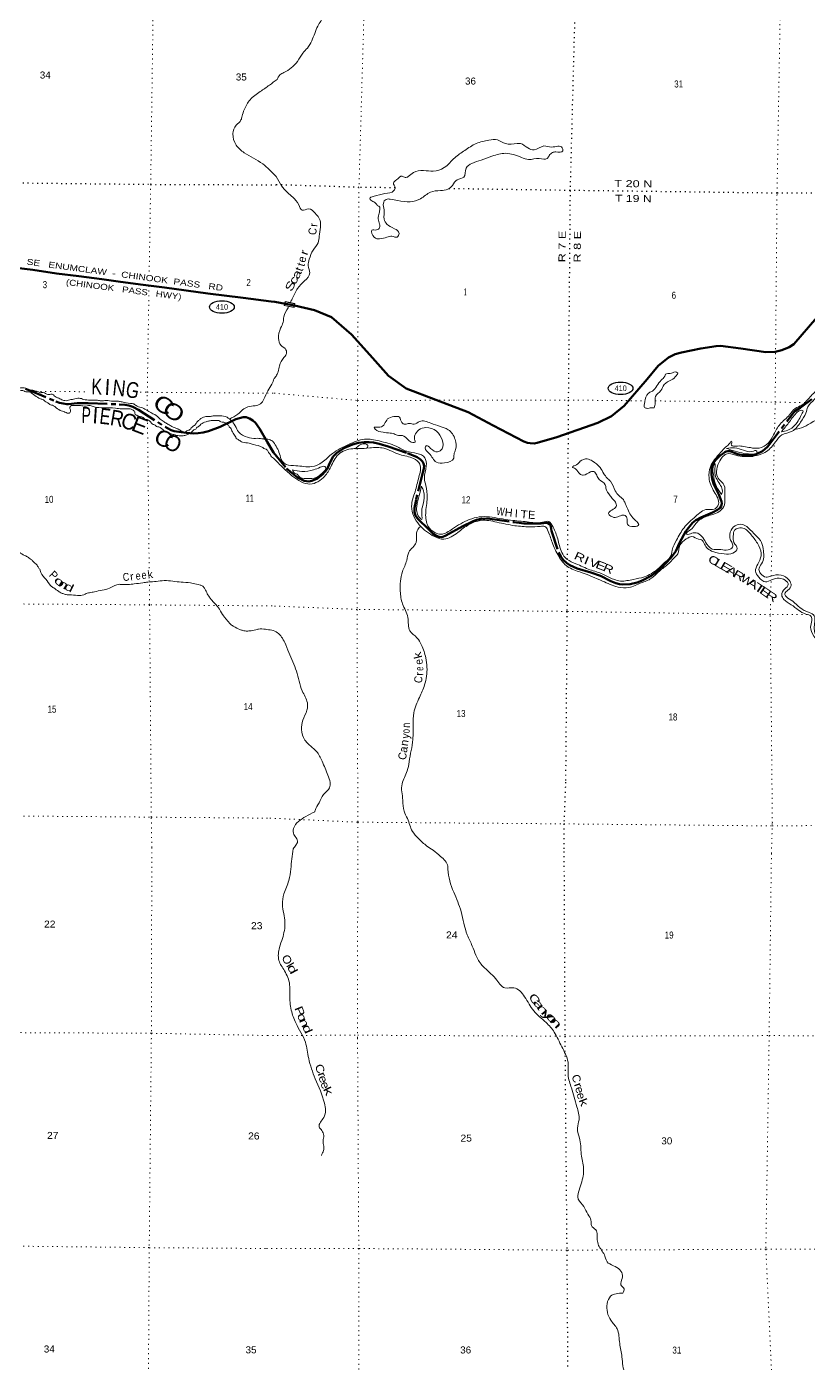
# Model space of a CAD drawing. Header units: feet. Extents: x -252966 to 4, y -183309 to 1368.
# Drawn here: x -224932 to -205423, y -149307 to -115917 of the extents above; entities that cross this region are included whole.
import ezdxf
from ezdxf.enums import TextEntityAlignment as Align

# ---------------------------------------------------------------- set-up
doc = ezdxf.new("R2010")
doc.units = ezdxf.units.FT
doc.header["$LTSCALE"] = 80
doc.linetypes.add('DOTTED', pattern=[1.5, 0.3, -1.2])
doc.linetypes.add('LONG_DASH_SHORT_DASH', pattern=[9.9, 6, -1.2, 1.5, -1.2])
for name, color, linetype, lineweight in [('11', 7, 'LONG_DASH_SHORT_DASH', 60), ('17', 7, 'Continuous', 25), ('23', 7, 'Continuous', 70), ('39', 7, 'Continuous', 13), ('41', 7, 'Continuous', 13), ('59', 7, 'Continuous', 13), ('6', 7, 'DOTTED', 25), ('7', 7, 'DOTTED', 13)]:
    doc.layers.add(name, color=color, linetype=linetype, lineweight=lineweight)
doc.layers.add('12', color=7, linetype='Continuous')

msp = doc.modelspace()

# ---------------------------------------------------------------- linework, layer by layer
at = {"layer": '11'}
for points in [[(-224965.4, -124967.04), (-224896.57, -124989.71), (-224207.93, -125277.16), (-224112.49, -125311.63), (-224023.5, -125333.33), (-223935.13, -125343.52), (-223887.93, -125343.75), (-223674.56, -125323.28), (-223402.99, -125318.44), (-222623.7, -125351.56), (-222471.64, -125362.86), (-222384.18, -125379.22), (-222283, -125415.54), (-222146.27, -125488.7), (-221416.51, -125947.34), (-221325.64, -125992.3), (-221250.99, -126017.7), (-221134.52, -126041), (-220952.17, -126060.16), (-220769.13, -126075.77), (-220651.5, -126074.78), (-220532.1, -126056.85), (-220391.83, -126017.28), (-220101.01, -125910.66), (-219709.9, -125721.86), (-219532.71, -125671.62), (-219453.5, -125673.06), (-219371.48, -125703.77), (-219288.51, -125754.19), (-219223.93, -125810.99), (-219124.86, -125954.52), (-218929.12, -126290.2), (-218772.06, -126550.99)], [(-207509.19, -126549.04), (-207469.49, -126531.49), (-207433.85, -126523.64), (-207392.05, -126523.89), (-207354.08, -126531.05), (-207185.07, -126592.63), (-207146.63, -126602.56), (-207090.19, -126609.13), (-206949.59, -126620.82), (-206875.9, -126621.26), (-206796.8, -126612.83), (-206721.51, -126592.43), (-206568.11, -126516.28), (-206440.17, -126409.48), (-205794.81, -125560.85), (-205755.07, -125521.67), (-205625, -125439.29), (-205330.81, -125219.14)], [(-218772.08, -126550.96), (-218445.52, -126952.84), (-218172.25, -127180.07), (-218005.05, -127258.94), (-217893.58, -127275.84), (-217811.89, -127264.1), (-217672.96, -127205.81), (-217547.04, -127107.41), (-217436.2, -126967.56), (-217373.22, -126831.15), (-217280.12, -126656.53), (-217198.72, -126571.31), (-217017.75, -126446.04), (-216803.69, -126356.09), (-216803.69, -126356.09), (-216646.93, -126312.95), (-216513.13, -126295.19), (-216384.38, -126296.71), (-216273.77, -126307.82), (-216136.93, -126334.83), (-215907.12, -126404.93), (-215430.77, -126574.15), (-215182.95, -126673.49), (-215098.83, -126725.15), (-215052.63, -126775.1), (-215025.21, -126829.08), (-215014.98, -126883.65), (-215018.17, -126950.94), (-215040.41, -127050.43), (-215214.96, -127736.74), (-215253.76, -127933.26), (-215256.2, -128040.66), (-215231.43, -128131.44), (-215181.74, -128206.03), (-214890.56, -128484.63), (-214784.74, -128586.32), (-214721.04, -128628.4), (-214635.59, -128661.28), (-214584, -128667.31), (-214543.93, -128662.55), (-214469.06, -128629.04), (-214043.82, -128392.52), (-213808.68, -128275.74), (-213702.02, -128236.65), (-213584.63, -128210.74), (-213467.24, -128202.93), (-213368.52, -128210.39), (-212766.92, -128295.13), (-212527.29, -128323.49), (-212360.27, -128330.04), (-212090.08, -128326.08), (-211960.6, -128312.09), (-211926.36, -128317.01), (-211884, -128340.44), (-211855.1, -128378.52), (-211846.52, -128407.89), (-211833.67, -128510.18), (-211656.23, -129051.03), (-211601.76, -129153.93), (-211538.8, -129236.82), (-211461.09, -129309.99), (-211372.23, -129369.55), (-211285.76, -129412.65), (-211191.38, -129450.41), (-210850.81, -129553.49), (-210610.69, -129636.92), (-210353.68, -129768.07), (-210228.17, -129819.97), (-210135.94, -129842.88), (-210051.55, -129852.53), (-209870.27, -129840.56), (-209694.77, -129800.97), (-209582.05, -129761.53), (-209343.8, -129638.94), (-209193.48, -129525.39), (-208991.65, -129336.13), (-208845.25, -129175.7), (-208730.69, -129015.82), (-208641.16, -128813.59), (-208482.83, -128517.25), (-208311.45, -128306.82), (-208230.5, -128241.71), (-208107.6, -128176.48), (-207812.29, -128053.07), (-207690.02, -127989.78), (-207623.15, -127936.48), (-207593.36, -127896.7), (-207581.08, -127828.64), (-207588.95, -127777.32), (-207657.33, -127603.06), (-207756.9, -127407.19), (-207787.05, -127330.4), (-207821, -127209.35), (-207838.67, -127101.17), (-207839.13, -126977.48), (-207823.14, -126894.45), (-207797.33, -126828.63), (-207742.3, -126747.43), (-207617.99, -126631.36), (-207549, -126574.9), (-207509.19, -126549.04)]]:
    msp.add_lwpolyline(points, dxfattribs=at)
at = {"layer": '17'}
for centre, major_axis in [((-220061.3, -122918.68), (-309.24, 1)), ((-210108.3, -124951.11), (309.24, -1))]:
    msp.add_ellipse(centre, major_axis=major_axis, ratio=0.500121, dxfattribs=at)
at = {"layer": '23'}
for points in [[(-218735.84, -122789.72), (-218829.34, -122784.72), (-219527.83, -122693.66), (-220414.48, -122578.38), (-220948.77, -122506.72), (-221493.12, -122434.76), (-222027.49, -122365.11), (-222587.91, -122292.6), (-223061.9, -122220.91), (-223628.4, -122150.24), (-224188.83, -122077.73), (-224778.93, -121992.24), (-225407.56, -121915.54)], [(-218735.84, -122789.72), (-218246.26, -122881.53), (-217752.51, -122997.11), (-217327.44, -123175.07), (-216823.62, -123609.29), (-216368.5, -124111.67), (-215899.49, -124642.32), (-215459.19, -124951.28), (-214719.14, -125233.98), (-213912.95, -125547.32), (-213289.83, -125877.6), (-212524.42, -126279.29), (-212429.98, -126311.64), (-212362.31, -126324.34), (-212265.02, -126328.57), (-212190.91, -126315.68), (-211697.35, -126167.85), (-210679.68, -125811.98), (-210336.79, -125645.04), (-210017.44, -125387.34), (-209446.08, -124718.44), (-209170.5, -124391.98), (-208911.79, -124184.23), (-208745.8, -124094.07), (-208589.23, -124051.4), (-208104.03, -123951.85), (-207724.29, -123895.16), (-207611.04, -123890.6), (-207108.8, -123952.26), (-206478.08, -124042.95), (-206248.08, -124039.05), (-206085.74, -124001.19), (-205897.01, -123924.79), (-205783.13, -123844.07), (-205205.78, -123181.25)]]:
    msp.add_lwpolyline(points, dxfattribs=at)
at = {"layer": '39'}
for points in [[(-211391.03, -110403.9), (-211646.26, -110694.25), (-211782.64, -110949.11), (-211980.66, -111098.86), (-212114.44, -111265.14), (-212302.42, -111416.96), (-212317.06, -111503.46), (-212520.94, -111626.99), (-212745.4, -111516.79), (-212952.57, -111529.54), (-213250.95, -111654.48), (-213583.9, -111837.58), (-213798.25, -112025.49), (-213917.88, -112179.77), (-214111.48, -112269.14), (-214293.39, -112414.96), (-214502.71, -112755.95), (-214584.18, -112916.52), (-214761.66, -112999.95), (-215082.5, -113177.09), (-215279.04, -113409.42), (-215487.81, -113665.83), (-215700.31, -113877.91), (-216048.45, -113925.99), (-216199.66, -113989.45), (-216405.94, -114173.38), (-216696.68, -114358.78), (-216884.99, -114560.95), (-217149.37, -114714.29), (-217315.83, -114956.88), (-217389.95, -115222.22), (-217515.38, -115648.33), (-217665.81, -115899.08), (-217817.01, -116268.63), (-217926.76, -116449.16), (-218040.19, -116577.31), (-218172.22, -116781.86), (-218330.12, -116945.96), (-218511.81, -117059.57), (-218612.75, -117121.34), (-218682.29, -117234.81)], [(-218705.68, -119656.2), (-219042.7, -119343.72), (-219502.93, -119064.66), (-219705.99, -118872.47), (-219787.04, -118590.19), (-219787, -118588.19), (-219706.91, -118379.01), (-219584.11, -118246.83), (-219556.2, -118147.04), (-219501.17, -117991.57), (-219358.14, -117741.4), (-219101.63, -117537.4), (-218873.96, -117375), (-218682.29, -117234.81)], [(-216182.62, -120383.55), (-216243.05, -120306.42), (-216339.21, -120253.44), (-216369.07, -120208.94), (-216282.29, -120159.16), (-215990.29, -120086.55), (-215764.61, -120011.49), (-215733.97, -119937.18), (-215779.44, -119820.08), (-215698.5, -119740.06), (-215561.18, -119648.31), (-215485, -119683.04), (-215410.47, -119661.37), (-215279.13, -119561.54), (-215025.46, -119510.82), (-214788.29, -119522.43), (-214510.28, -119437.64), (-214247.28, -119189.64), (-213996.78, -119008.01), (-213712.16, -118834.66), (-213393.95, -118752.15), (-213180.78, -118745.48), (-212982.33, -118835.37), (-212686.79, -118837.29), (-212604.36, -118837.82), (-212420.09, -118945.75), (-212267.6, -118993.06), (-212023.68, -118895.96), (-211824.82, -118923.43), (-211563.55, -118939.23), (-211551.99, -119015.83), (-211723.08, -119044.92), (-211807.62, -119060.48), (-211890.55, -119136.47), (-211939.27, -119206.64), (-212136.32, -119209.38), (-212403.87, -119231.81), (-212582.47, -119180.31), (-212975.88, -119079.08), (-213318.15, -119151.37), (-213590.21, -119248.28), (-213817.95, -119331.38), (-213959.48, -119451.29), (-214021.25, -119674.42), (-214186.55, -119739.8), (-214306.09, -119879.99), (-214417.27, -119971.9), (-214606.51, -120008.94), (-214854.09, -120051.63), (-215102.45, -120213.14), (-215358.28, -120288), (-215667.73, -120261.83), (-215862.51, -120224.31), (-215961.07, -120229.71), (-216030.05, -120325.93), (-216009.01, -120489.18), (-216008.54, -120724.8), (-215941, -120850.09), (-215754.75, -120962.06), (-215638.92, -121081.62), (-215683.75, -121171.95), (-215814.3, -121150.97), (-215939.09, -121172.31), (-216122.35, -121217.44), (-216260.81, -121176.26), (-216315.95, -121000.71), (-216199.29, -120993.41), (-216126.52, -120933.47), (-216125.95, -120846.88), (-216157.25, -120713.76), (-216134.22, -120574.96), (-216117.36, -120456.26), (-216131.12, -120407.84), (-216153.18, -120399.64), (-216182.62, -120383.55)], [(-206806.8, -126650.68), (-206466.21, -126528.04), (-206237.41, -126283.84), (-206081.5, -126115.7), (-205825.53, -126020.7), (-205612.93, -125792.51), (-205482.78, -125567.81), (-205431.52, -125415.09), (-205265.41, -125224.86), (-205026.31, -124942.47), (-204847.49, -124653.64), (-204704.67, -124336.39), (-204548.91, -124192.41), (-204228.61, -124097.83), (-203917.21, -124134.08), (-203579.98, -124216.82), (-203286.06, -124158.32), (-203096.29, -124040.74), (-202985.08, -123944.8), (-202819.58, -123847.19), (-202752.18, -123686.53), (-202645.88, -123419.38), (-202547.69, -123162.26), (-202445.47, -122905.16), (-202422.05, -122705.94), (-202328.24, -122503.16), (-202068.59, -122152.43), (-201791.7, -121932.71), (-201481.63, -121864.24), (-201179.62, -121799.75), (-200935.45, -121664.4), (-200799.72, -121508.2), (-200869.23, -121376.85), (-200893.97, -121163.23), (-200769.35, -120861.97), (-200629.33, -120663.52), (-200451.24, -120487.46), (-200001.98, -120349.41), (-199719.83, -120246.52), (-199374.8, -120059.47), (-199028.93, -119745.55), (-198906.85, -119524.82), (-198889.19, -119283.28), (-198807.17, -119040.15), (-198615.54, -118944.73), (-198412.71, -118980.28), (-198194.46, -119118.64), (-197786.76, -119185.72), (-197388.46, -119154.07), (-196985.93, -119090.23), (-196829.19, -119103.33), (-196735.17, -119176.44), (-196786.27, -119302.97), (-196825.28, -119427.58), (-196751.63, -119540.83), (-196494.87, -119631.1), (-196006.29, -119628.23), (-195661.97, -119549.91), (-195226.38, -119351.36), (-194911.59, -119176.19), (-194539.06, -119087.99), (-194206.46, -118957.24), (-193983.08, -118926.47), (-193876.8, -118969.45), (-193962.39, -119144.09), (-194166.66, -119328.03), (-194286.9, -119574.95), (-194256.7, -119875.2), (-194060.16, -120257.08), (-193731.73, -120762.66), (-193462.86, -121153.06), (-193074.55, -121419.39), (-192587.72, -121684.34), (-192070.25, -121877), (-191872.79, -121811.82), (-191597.38, -121509.53), (-191455.8, -121381.57), (-191125.37, -121274.97), (-190853.29, -121176.04), (-190587.42, -121103.26), (-190149.7, -121192.69), (-189773.09, -121402.56), (-189457.48, -121716.74), (-189185.37, -121919.89), (-188676.62, -122215.19), (-188235.88, -122455.68), (-187785.05, -122692.2), (-187491.43, -122811.68)], [(-218705.81, -119656.08), (-218572.58, -119890.56), (-218426.91, -120058.65), (-218292.97, -120176.32), (-218143.44, -120368.6), (-218057.84, -120500.05), (-217894.77, -120466.87), (-217736.59, -120566.58), (-217609.17, -120758.71), (-217598.22, -120927.94), (-217629.85, -121153.28), (-217659.04, -121312.18), (-217784.9, -121496.63), (-217878.88, -121723.58), (-217906.07, -121884.51), (-217867.06, -122068.01), (-217997.03, -122266.54), (-218169.17, -122454.71), (-218307.58, -122713.59), (-218349.53, -122805.87)], [(-218769.57, -126292.62), (-218622.45, -126584.06), (-218555.31, -126769.77), (-218453.33, -126855.01), (-218214.25, -126882.74), (-217814.31, -126907.49), (-217560.27, -126798.38), (-217299.46, -126578.55), (-216897.9, -126355.62), (-216496.91, -126219.27), (-216137.32, -126265.9), (-215709.93, -126397.56), (-215447.36, -126522.11), (-214996.06, -126686.14), (-214957.17, -126887.77), (-215005.43, -127195.57), (-214966.42, -127379.07), (-214936.24, -127683.35), (-214972.99, -128075.8), (-214910.78, -128400.42), (-214748.91, -128550.49), (-214588.35, -128593.83), (-214306.01, -128462.75), (-213886.12, -128230.95), (-213634.53, -128163.03), (-213124.1, -128202.59), (-212852.94, -128242.61), (-212437.05, -128287.6), (-212061.11, -128294.07), (-211902.18, -128278.99), (-211794.51, -128416.62), (-211677.79, -128707.37), (-211577.49, -129048.35), (-211445.92, -129220.37), (-211221.48, -129334.6), (-210872.61, -129481.86), (-210549.63, -129592.7), (-210281.06, -129721.31), (-210106.42, -129764.73), (-209790.49, -129722.48), (-209514.64, -129661.84), (-209185.66, -129468.64), (-208948.98, -129248.66), (-208876.14, -129178.65), (-208820.63, -128991.73), (-208710.42, -128740.72), (-208523.42, -128431.81), (-208236.09, -128151.75), (-207939.37, -127974.45), (-207772.46, -127969.49), (-207665.1, -127847.34), (-207769.63, -127536.54), (-207900.02, -127185.3), (-207864.05, -126911.66), (-207760.32, -126729.07), (-207604.32, -126548.85), (-207484.86, -126420.74), (-207373.57, -126312.72), (-207335.11, -126272.69), (-207331.33, -126308.96), (-207347.73, -126357.19), (-207319.75, -126383.55), (-207191.13, -126392.44), (-206865.69, -126432.81), (-206650.62, -126442.26), (-206422.63, -126320.9), (-206286.53, -126108.33), (-206123.96, -125845.57), (-205891.23, -125613.49), (-205749.46, -125457.33), (-205579.99, -125367.81), (-205375.6, -125165.74), (-205156.99, -124941.62), (-205002.76, -124723.12), (-204955.28, -124534.13), (-204776.48, -124249.33), (-204553.77, -124013.15), (-204329.26, -123809.2), (-204097.04, -123655.65), (-203911.6, -123584.35), (-203689.51, -123442.82), (-203454.06, -123410.11), (-203251.03, -123415.46), (-202992.95, -123304.36), (-202876.85, -123075.54), (-202891.46, -122849.9), (-202822.59, -122771.81), (-202800.42, -122763.9), (-202805.22, -122882.68), (-202816.33, -123043.71), (-202851.73, -123230.77)], [(-218395.77, -122908.19), (-218409.58, -122938.48), (-218515.59, -123161.32), (-218532.58, -123300.16), (-218593.85, -123444.75), (-218645.8, -123702.18), (-218584.62, -123877.78), (-218460.7, -123989.34), (-218457.41, -124102.13), (-218514.23, -124182.32), (-218626.14, -124384.98), (-218657.3, -124537.83), (-218694.03, -124620.16), (-218754.38, -124707.17)], [(-209267.82, -125436.51), (-209244.92, -125317.84), (-209233.79, -125152.78), (-209104.16, -125006.62), (-209020.75, -124858.14), (-208839.02, -124738.49), (-208713.65, -124630.56), (-208685.05, -124560.27), (-208745.24, -124541.75), (-208870.15, -124581.22), (-208982.87, -124600.62), (-209007.32, -124648.79), (-209092.39, -124744.9), (-209205.94, -124891.17), (-209313.33, -125017.34), (-209396.05, -125061.11), (-209450.74, -125123.18), (-209514.49, -125340.26), (-209516.97, -125412.74), (-209456.89, -125449.38), (-209338.18, -125436.05), (-209267.82, -125436.51)], [(-203553.33, -124217.89), (-203824.42, -124394.46), (-203972.45, -124586.83), (-204150.88, -124815.24), (-204196.28, -124994.17), (-204277.96, -125184.95), (-204497.89, -125304.35), (-204648.89, -125335.59), (-204797.68, -125336.64), (-204808.38, -125435.25), (-204835.8, -125632.42), (-204983.12, -125716.04), (-205180.26, -125730.87), (-205422.36, -125858.18), (-205650.19, -125955.38), (-205793.17, -125990.7)], [(-218754.38, -124707.17), (-218817.29, -124845.78), (-218914.72, -125016.53), (-219010.74, -125219.4), (-219099.18, -125338.16), (-219228.45, -125385.99), (-219415.5, -125412.72), (-219661.54, -125592.84), (-219873.64, -125718.15)], [(-226598.29, -126463.93), (-226562.43, -126339.78), (-226516.72, -126229.83), (-226490.24, -126204.04), (-226459.9, -126190.34), (-226396.68, -126122.82), (-226325.52, -126063.43), (-226258.76, -126032.1), (-226226.06, -125992.32), (-226183.59, -125972.76), (-226175.3, -125954.75), (-226148.87, -125930.99), (-226146.74, -125922.95), (-225968.26, -125804.63), (-225947.8, -125778.76), (-225872.9, -125739.49), (-225856.53, -125719.61), (-225789.61, -125674.24), (-225769.13, -125646.36), (-225719.79, -125566.59), (-225676.96, -125520.89), (-225635.76, -125447.06), (-225602.06, -125332.94), (-225583.52, -125301), (-225546.89, -125267.31), (-225501.59, -125187.49), (-225491.28, -125167.52), (-225384.86, -125028.2), (-225334.16, -124994.65), (-225283.45, -124961.12), (-225166.68, -124948.52), (-225092.23, -124941.4), (-224963.67, -124947.03), (-224853.67, -124988.6), (-224755.43, -125005.91), (-224699.45, -125028.69), (-224641.27, -125037.48), (-224575.25, -125060.41), (-224565.13, -125054.51), (-224551, -125050.66), (-224431.03, -125096.37), (-224328.56, -125099.67), (-224266.4, -125110.48), (-224246.67, -125136.85), (-224198.9, -125173.63), (-224128.9, -125198.63), (-224035.09, -125246), (-223980.95, -125256.75), (-223918.65, -125257.51), (-223858.08, -125238.19), (-223765.42, -125223.25), (-223626.37, -125196.87), (-223512.21, -125226.44), (-223188.85, -125244.54), (-223164.75, -125246.84), (-223074.53, -125264.06), (-222949.8, -125255.57), (-222777.18, -125271.8), (-222640.5, -125273.51), (-222554.31, -125290.67), (-222345.79, -125329.45), (-222259.49, -125340.58), (-222177.88, -125397.86), (-222039.78, -125439.77), (-221981.87, -125468.66), (-221788.46, -125583.6), (-221736.51, -125606.36), (-221599.36, -125718.6), (-221505.82, -125788.09), (-221418.08, -125839.45), (-221400.13, -125851.73), (-221310.39, -125903.1), (-221180.5, -125958.98), (-221142.52, -125973.5), (-221064.83, -126024.72), (-221014.83, -126043.42), (-220996.75, -126045.67), (-220913.81, -126004.5), (-220877.49, -125994.91), (-220806.1, -125919.46), (-220728.95, -125862.13), (-220683.78, -125792.37), (-220643.1, -125756.71), (-220588.15, -125707.15), (-220517.3, -125669.86), (-220396.47, -125653.28), (-220368.34, -125653.64), (-220279.69, -125638.67), (-220143, -125638.38), (-219980.37, -125650.48), (-219930.42, -125673.19), (-219825.08, -125760.93), (-219779.55, -125811.74), (-219685.22, -125969.68), (-219598.43, -126091.33), (-219544.58, -126122.13), (-219476.72, -126157.16)], [(-226332.26, -126264.3), (-226283.27, -126208.62), (-226278.98, -126188.6), (-226142.58, -126061.68), (-226020.7, -125966.75), (-225872.71, -125874.15), (-225820.16, -125852.7), (-225803.75, -125828.79), (-225773.34, -125809.07), (-225754.85, -125779.17), (-225730.51, -125763.4), (-225730.38, -125753.35), (-225665.45, -125709.95), (-225647.17, -125694.1), (-225604.58, -125666.5), (-225573.68, -125612.62), (-225524.88, -125571.03), (-225485.46, -125479.07), (-225386.76, -125317.53), (-225357.52, -125235.5), (-225299.68, -125119.67), (-225260.94, -125079.99), (-225202.24, -125050.56), (-225075.02, -125005.93), (-225032.78, -125004.44), (-224990.82, -125023.06), (-224976.84, -125029.28), (-224892.56, -125040.35), (-224760.82, -125106.32), (-224633.33, -125192.33), (-224573.36, -125217.17), (-224501.47, -125252.25), (-224459.76, -125288.94), (-224425.8, -125303.42), (-224358.12, -125352.51), (-224268.09, -125383.79), (-224230.24, -125408.36), (-224094.83, -125502.5), (-223988.82, -125540.02), (-223972.82, -125546.21), (-223868.63, -125569.63), (-223854.44, -125561.77), (-223843.45, -125491.59), (-223854.59, -125425.12), (-223840.13, -125395.15), (-223733.43, -125382.41), (-223614.78, -125379.89), (-223500.45, -125395.39)], [(-223501.32, -125394.42), (-223450.26, -125400.02), (-223391.7, -125380.66), (-223345.46, -125381.24), (-223299.45, -125395.89), (-223076.89, -125436.86), (-223008.53, -125435.69), (-222717.26, -125447.37), (-222558.64, -125463.42), (-222448.03, -125458.8), (-222323.65, -125474.4), (-222255.81, -125511.44), (-222234.06, -125537.83), (-222224.85, -125600.23), (-222214.96, -125612.42), (-222180.97, -125624.91), (-222167, -125633.12), (-222028.92, -125677.04), (-221969.29, -125726.03), (-221925.16, -125732.61), (-221893.21, -125749.09), (-221849.37, -125775.76), (-221827.71, -125810.2), (-221776.01, -125851.03), (-221710.13, -125884.02), (-221694.31, -125902.29), (-221638.2, -125915.06), (-221508.75, -126005.11), (-221361.04, -126079.29), (-221284.95, -126100.34), (-221262.93, -126106.65), (-221192.82, -126125.61), (-221066.4, -126141.26), (-220983.8, -126126.2), (-220898.92, -126093.11), (-220870.52, -126073.37), (-220828.07, -126055.82), (-220758.84, -125990.37), (-220714.33, -125968.84), (-220691.78, -125936.96), (-220618.75, -125887.63), (-220584.06, -125849.89), (-220456.55, -125785.17), (-220371.85, -125764.13), (-220287.31, -125755.15), (-220166.72, -125756.65), (-220118.6, -125765.28), (-220110.68, -125773.42), (-220088.7, -125783.76), (-219946.68, -125833.75), (-219920.87, -125858.2), (-219908.87, -125862.37), (-219885.11, -125888.8), (-219875.39, -125913.03), (-219847.62, -125939.5), (-219798.7, -126038.58), (-219729.82, -126145.94), (-219705.2, -126199.33)], [(-206093.05, -126037.08), (-205914.66, -125814.71), (-205728.11, -125574.27), (-205611.02, -125500.52), (-205558.76, -125502.87), (-205589.59, -125605.37), (-205675.07, -125763.91), (-205804.76, -125918.13), (-205935.97, -125997.83), (-206093.05, -126037.08)], [(-215858.35, -126070.61), (-216037.37, -126047.05), (-216235.89, -125967.22), (-216261.79, -125930.81), (-216121, -125923.67), (-215922.61, -125715.52), (-215769.43, -125658.11), (-215628.77, -125671.11), (-215569.33, -125804.41), (-215485.15, -125845.23), (-215384.51, -125827.76), (-215262, -125848.69), (-215130.86, -125779.06), (-214847.64, -125821.17), (-214612.93, -125901.23), (-214412.43, -125985.1), (-214237.1, -126229.91), (-214228.7, -126481.68), (-214265.66, -126600.26), (-214274.31, -126692.84), (-214504.31, -126814.18), (-214707.25, -126794.74), (-214884.77, -126578.12), (-214984.39, -126438.52), (-214963.94, -126386.29), (-214849.76, -126451.47), (-214679.44, -126539.17), (-214564.34, -126463.4), (-214564.87, -126237.85), (-214700.19, -126023.51), (-214966.98, -125929.14), (-215144.31, -125990.42), (-215243.69, -126122.68), (-215248.41, -126229.38), (-215234.77, -126295.93), (-215297.15, -126303.58), (-215413.34, -126238.38), (-215555.38, -126130.73), (-215684, -126121.84), (-215786.26, -126078.89), (-215860.59, -126070.35)], [(-219708.74, -126198.16), (-219636.65, -126241.57), (-219596.85, -126270.2), (-219546.92, -126292.92), (-219382.47, -126321.12), (-219274.37, -126352.61), (-219042.24, -126429.87), (-219012.38, -126450.36), (-218956.42, -126473.16), (-218904.9, -126528.07), (-218899.17, -126550.24), (-218851.63, -126601.07), (-218847.79, -126615.2), (-218773.44, -126694.02)], [(-219476.72, -126157.16), (-219266.25, -126199.97), (-219177.8, -126199.07), (-219021.24, -126215.14), (-219005.19, -126217.34), (-218910.79, -126222.53), (-218808.84, -126264.01), (-218784.05, -126281.05), (-218769.57, -126292.62)], [(-218773.44, -126694.02), (-218526.27, -126941.13), (-218290.39, -127150.08), (-217861.39, -127342.16), (-217496.22, -127149.19), (-217341.85, -126910.55), (-217150.82, -126599.66), (-216796.04, -126458.98), (-216653.28, -126457.89), (-216369.67, -126439.6), (-216015.87, -126447.93), (-215622.84, -126607.56), (-215273.64, -126704.47), (-215121.77, -126846.42), (-215143.97, -127166.47), (-215238.86, -127534.38), (-215325.68, -127896.3), (-215269.02, -128148.39), (-214951.83, -128529.04), (-214755.61, -128653.15), (-214518.8, -128719.13), (-214173.9, -128552.21), (-213893.14, -128354.67), (-213598.92, -128251.86), (-213195.08, -128294.76), (-212749.3, -128382.23), (-212377.54, -128410.83), (-212116.08, -128398.43), (-211995.47, -128401.22), (-211931.7, -128488.23), (-211817.11, -128797.08), (-211652.51, -129144.52), (-211433.03, -129401.7), (-211110.27, -129544.76), (-210560.82, -129765.81), (-210171.75, -129915.34), (-209904.42, -129927.15), (-209594.04, -129812.36), (-209335.92, -129695.23), (-209167.78, -129543.66), (-208943.66, -129357.44), (-208767.63, -129187.41), (-208678.49, -129085.29), (-208626.83, -128872.16), (-208466.96, -128714.11), (-208325.82, -128652.6), (-208159.39, -128720.13), (-208085.09, -128734.71), (-208015.41, -128839.88), (-207935.72, -128951.16), (-207801.53, -129030.57), (-207520.42, -129086.76), (-207303.15, -129068.03), (-207193.84, -128953.96), (-207279.28, -128800.36), (-207294.33, -128641.17), (-207261.21, -128496.39), (-207166.37, -128444.65), (-207021.67, -128453.64), (-206823.86, -128642.21), (-206654.55, -128884.96), (-206601.89, -129133), (-206685.72, -129345.92), (-206743.12, -129514.7), (-206659.66, -129664.27), (-206489.56, -129786.2), (-206338.42, -129732.81), (-206149.17, -129693.76), (-206000.71, -129743.05), (-205921, -129852.31), (-206008.16, -129960.49), (-206085.58, -130115.05), (-206034, -130222.12), (-205847.9, -130356.24), (-205665.82, -130490.33), (-205483.51, -130590.19), (-205351.21, -130651.46), (-205333.79, -130754.27), (-205367, -130913.15), (-205282.03, -131139.24), (-205164.23, -131264.86), (-204963.27, -131280.26), (-204675.64, -131261.99), (-204342.27, -131320.54), (-204164.38, -131480.79), (-204082.68, -131592.08), (-203885.01, -131802.79), (-203764.8, -131868.01), (-203596.66, -131981.88), (-203515.96, -132246.21), (-203456.91, -132439.91)], [(-216726.81, -126458.18), (-216624.8, -126366.52), (-216503.78, -126335.38), (-216444.99, -126350.95), (-216421.48, -126368.78), (-216441.53, -126440.89)], [(-207459.57, -126451.27), (-207261.8, -126438.3), (-207041.02, -126496.12), (-206828.11, -126527.71), (-206709.42, -126518.41), (-206701.6, -126552.69), (-206847.52, -126594.82), (-207083.69, -126564.31), (-207306.47, -126504.46), (-207460.95, -126453.12)], [(-210037.02, -127731.34), (-210240.47, -127514.46), (-210361.51, -127270.01), (-210443.43, -127190.94), (-210525.17, -127085.69), (-210620.67, -126932.03), (-210814.61, -126765.64), (-210938.93, -126714.49), (-211116.24, -126773.75), (-211205.26, -126857.75), (-211308.19, -126917.49), (-211234.08, -126960.27), (-211126.36, -127089.85), (-211038.08, -127118.61), (-210856.6, -127037.23), (-210774.11, -127029.71), (-210704.35, -127122.79), (-210640.7, -127227.92), (-210490.76, -127357.78), (-210473.25, -127446.5), (-210369.92, -127632.44), (-210298.13, -127723.52), (-210236.26, -127792.39), (-210218.89, -127903.27), (-210324.01, -127991.19), (-210411.04, -128079.23), (-210353.16, -128144.05), (-210272.94, -128174.78), (-210212.61, -128173.15), (-210075.56, -128121.68), (-209997.19, -128128.23), (-209943.48, -128217.19), (-209936.3, -128348.13), (-209775.83, -128405.56), (-209654.87, -128356), (-209674.67, -128309.55), (-209778.6, -128214.23), (-209943.65, -127935.26), (-209995.16, -127818.12), (-210037.02, -127731.34)], [(-199843.16, -136627.23), (-199940.34, -136415.8), (-200063.06, -136120.99), (-200204.62, -135938.83), (-200376.32, -135754.46), (-200441.29, -135544.61), (-200488.26, -135348.97), (-200516.52, -135058.8), (-200561.09, -134802.76), (-200668.16, -134574.5), (-200872.23, -134420.13), (-201107.19, -134378.33), (-201326.03, -134330.59), (-201502.57, -134271.05), (-201548.13, -134166.04), (-201554.47, -133906.22), (-201615.41, -133694.37), (-201779.54, -133582.55), (-202058.46, -133498.17), (-202191.61, -133567.79), (-202326.26, -133558.86), (-202528.5, -133432.69), (-202682.17, -133258.51), (-203016.54, -133044.89), (-203127.06, -133036.12), (-203175.14, -133009.63), (-203230.49, -132864.28), (-203215.33, -132699.25), (-203314.88, -132549.58), (-203438.32, -132363.51), (-203460.94, -132133.79), (-203565.82, -131877.36), (-203806.35, -131765.04), (-203930.37, -131667.57), (-204072.06, -131505.55), (-204199.38, -131299.32), (-204436.13, -131223.27), (-204843.91, -131168.27), (-205029.2, -131215.39), (-205197.72, -131159.93), (-205272.73, -130947.99), (-205259.56, -130778.92), (-205272.67, -130631.83), (-205398.81, -130550.46), (-205631.24, -130430.14), (-205809.15, -130271.91), (-205975.25, -130154.03), (-206008.97, -130083.33), (-205933.99, -129993.19), (-205850.75, -129870.89), (-205898.19, -129745.73), (-206102.42, -129617.54), (-206355.92, -129642.07), (-206474.71, -129667.48), (-206614.83, -129573.94), (-206654.41, -129477.02), (-206591.13, -129332.43), (-206529.75, -129169.72), (-206542.8, -129012.56), (-206589.65, -128798.79), (-206743.28, -128618.57), (-207105.41, -128346.37), (-207286.79, -128411.65), (-207380.51, -128600.33), (-207371.21, -128715.18), (-207321.64, -128820.22), (-207310.19, -128914.94), (-207421.26, -128988.73), (-207604.16, -128979.49), (-207825.23, -128965.97), (-207984.92, -128789.73), (-208086.52, -128646.1), (-208220.67, -128560.65), (-208363.56, -128581.87), (-208432.05, -128601.56), (-208464.15, -128591.29), (-208360.9, -128483.21), (-208247.44, -128351.04), (-208168.47, -128264.96), (-207869.97, -128121.9), (-207623.96, -128012.74), (-207512.37, -127858.4), (-207508.83, -127624.83), (-207527.23, -127364.93), (-207644.98, -127231.26), (-207714.37, -127081.79), (-207676.76, -126864.54), (-207572.97, -126673.9), (-207471.91, -126592), (-207232.86, -126623.75), (-206806.8, -126650.68)], [(-207589.11, -127602.16), (-207714.49, -127406), (-207771.62, -127226.41), (-207794.69, -127065.15), (-207799.74, -126916.1), (-207752.89, -126823.77), (-207747.35, -126898.32), (-207748.74, -127109.76), (-207677.41, -127271.32), (-207591.9, -127414.86), (-207568.66, -127549.93), (-207589.11, -127602.16)], [(-218297.43, -126988.35), (-218064.39, -127024.68), (-217774.62, -126986.28), (-217609.34, -126922.91), (-217488.6, -126907.59), (-217466.67, -126935.92), (-217560.04, -127070.24), (-217707.54, -127182.05), (-217948.94, -127202.64), (-218141.58, -127145), (-218167.49, -127110.6), (-218245.64, -127069.82), (-218296.08, -126988.56)], [(-215079.12, -127396.47), (-215134.91, -127625.68), (-215195.02, -127901.17), (-215190.05, -128062.31), (-215104.51, -128201.82), (-215080.54, -128226.14), (-215071.57, -128085.23), (-215044.01, -127867.92), (-215010.31, -127634.54), (-215039.46, -127479.29), (-215079.12, -127396.47)], [(-226920.23, -127987.67), (-226765, -128085.58), (-226637.42, -128163.52), (-226555.69, -128214.78), (-226521.93, -128245.35), (-226511.95, -128249.48), (-226468.21, -128284.2), (-226366.48, -128341.72), (-226250.67, -128397.44), (-226106.78, -128459.53), (-226042.75, -128480.41), (-225951.44, -128565.81), (-225885.54, -128596.93), (-225782.11, -128676.6), (-225746.76, -128737.31), (-225708.71, -128747.83), (-225571.19, -128833.96), (-225415.47, -128912.26), (-225281.55, -128966.18), (-225123.75, -129040.5), (-225117.77, -129044.6), (-224984.2, -129124.65), (-224934.3, -129149.39), (-224850.68, -129208.7), (-224794.97, -129249.58), (-224727.52, -129314.73), (-224660.19, -129389.93), (-224618.91, -129458.76), (-224595.19, -129487.2), (-224593.43, -129505.3), (-224489.28, -129681.44), (-224366.83, -129841.72), (-224333.25, -129884.34), (-224257.58, -129935.53), (-224130.17, -130027.53), (-224120.21, -130033.69), (-224084.34, -130056.24), (-224008.36, -130085.34), (-223922.24, -130108.52), (-223859.98, -130111.31), (-223665.19, -130123.79), (-223508.17, -130107.67), (-223477.79, -130089.96), (-223362.79, -130057.24), (-223241.85, -130032.63), (-223048.38, -129994.87), (-222862.77, -129942.93), (-222735.24, -129878.22), (-222686.72, -129856.7), (-222616.22, -129845.54), (-222580.11, -129850.01), (-222572.07, -129850.12), (-222401.24, -129852.25), (-222250.28, -129836.04), (-222034.88, -129810.61), (-221907.97, -129790.09), (-221837.58, -129786.97), (-221652.4, -129767.19), (-221447.19, -129753.68), (-221232.44, -129776.46), (-221027.64, -129793.09), (-220778.82, -129822.32), (-220602.52, -129864.72), (-220534.57, -129893.71), (-220485.25, -129960.63), (-220467.53, -129988.99), (-220408.92, -130112.32), (-220371.44, -130165.03), (-220324.11, -130231.93), (-220252.83, -130311.2), (-220161.74, -130410.8), (-220118.34, -130471.63), (-220014.16, -130643.74), (-219970.69, -130698.55), (-219873.77, -130814.3), (-219798.28, -130879.55), (-219766.36, -130898.04), (-219612.68, -130976.32), (-219534.59, -130999.41), (-219432.3, -131014.75), (-219341.76, -131007.85), (-219327.66, -131006.04), (-219178.46, -130971.73), (-219144.23, -130966.13), (-218975.46, -130970.25), (-218816.91, -130988.32), (-218814.9, -130988.35)], [(-215094.86, -128391.33), (-215166.6, -128473.27), (-215201.35, -128559.64), (-215210.96, -128799.22), (-215395.53, -129045.72), (-215447.13, -129248.77), (-215553.52, -129530.01), (-215606.99, -130019.02), (-215550.77, -130337.56), (-215418.27, -130674.72), (-215366.19, -131011.36), (-215192.37, -131179.64), (-215074.95, -131363.65), (-214972.5, -131684.51), (-214941.86, -131918.31), (-214999.05, -132360.97), (-215127.74, -132670.26), (-215271.02, -133057.99), (-215287.06, -133357.94), (-215293.47, -133722.39), (-215387.58, -134277.59), (-215433.33, -134508.88), (-215564.11, -134830.23), (-215544.67, -135239.16), (-215514.32, -135517.26), (-215429.06, -135699.05), (-215304.48, -136018.04), (-215152.85, -136196.24), (-214942.97, -136384.88), (-214786.44, -136490.98)], [(-218814.9, -130988.35), (-218673.86, -131056.35), (-218492.49, -131299.18), (-218389.59, -131551.57), (-218201.62, -132013.95), (-218054.06, -132508.29), (-217927.36, -132809.16), (-217936.57, -132988.33), (-218042.79, -133243.39), (-218070.45, -133474.8), (-217987.72, -133737.13), (-217897.92, -133840.41), (-217700.06, -134020.92), (-217558.91, -134265.51), (-217414.44, -134616.84), (-217359.32, -134796.43), (-217374.26, -134929.24), (-217522.12, -135095.43), (-217636.08, -135304.12), (-217733.85, -135496.81), (-217743.4, -135527.47)], [(-217743.4, -135527.47), (-217964.05, -135648.36), (-218149.82, -135770), (-218271.63, -135950.45), (-218264.55, -136097.5), (-218192.88, -136204.7), (-218173.23, -136275.31), (-218212.21, -136362.34), (-218280.45, -136457.23)], [(-218280.45, -136457.23), (-218341.97, -136959.44), (-218389.23, -137244.76), (-218511.45, -137579.61), (-218548.44, -137844.92), (-218486.75, -138294.47), (-218549.27, -138692.36), (-218620.04, -138917.04), (-218637.54, -139242.95), (-218497.37, -139500.1), (-218370.2, -139845.69), (-218366.84, -140101.37), (-218328.6, -140484.24), (-218215.26, -140805.52), (-217976.82, -141285.15), (-217894.54, -141690.64), (-217728.84, -142199.69), (-217499.81, -142810.06), (-217519.64, -143166.14), (-217630.73, -143398.44), (-217567.34, -143493.73), (-217516.28, -143613.05), (-217533.83, -143751.75), (-217517.11, -143884.78), (-217520.24, -143991.44), (-217549.06, -144053.53), (-217575.89, -144117.65)], [(-214786.44, -136490.98), (-214600.07, -136645.47), (-214421.53, -136888.95), (-214418.26, -136961.45), (-214273.38, -137536.7), (-214089.32, -138021.79), (-213936.47, -138605.18), (-213810.62, -138884.32), (-213722.44, -139110.72), (-213568.13, -139361.98), (-213544.26, -139388.41), (-213227.56, -139697.79), (-212994.57, -139929.77), (-212775.23, -139928.11), (-212503.9, -140150.44), (-212276.2, -140503.15), (-211969.38, -140794.31), (-211764.64, -141034.04), (-211577.32, -141400.4), (-211420.35, -141782.54), (-211417.69, -142104.64), (-211334.57, -142429.61), (-211198.63, -142898.08), (-211145.71, -143224.75), (-211184.08, -143429.65), (-211124.79, -143724.18), (-211084.8, -144133.24), (-211030.04, -144476.03), (-211043.7, -144626.85), (-211156.6, -145032.25), (-211166.42, -145201.23), (-211164.45, -145205.28), (-211027.57, -145391.94), (-210922.94, -145584.3), (-210848.05, -145734.06), (-210835.35, -145867.06), (-210727.79, -145970.87), (-210686.52, -146257.16), (-210639.64, -146392.53), (-210499.29, -146631.57), (-210414.56, -146803.58), (-210376.57, -146826.13), (-210077.01, -147042.73), (-210068.49, -147189.77), (-210100.3, -147344.42), (-210018.88, -147447.96), (-210052.19, -147554.29)], [(-209410, -154437.41), (-209252.15, -154109.08), (-209241.16, -153830.39), (-209374.01, -153253.03), (-209436.18, -153037.61), (-209331.39, -152838.32), (-209216.09, -152787.6), (-208949.1, -152863.15), (-208784.38, -152708.73), (-208706.94, -152428.86), (-208489.21, -152210.92), (-208376.01, -151977.63), (-208388.63, -151646.49), (-208448.57, -151411.05), (-208782.9, -151037.79), (-208918.83, -150943.82), (-209039.16, -150707.62), (-209188.69, -150184.21), (-209384.61, -149860.82), (-209609.35, -149787.81), (-209878.13, -149690.18), (-209985.61, -149572.5), (-210073.79, -149150.15), (-210130.63, -148812.44), (-210195.26, -148448.55), (-210352.02, -148229.96), (-210444.37, -147821.6), (-210355.78, -147630.13), (-210052.19, -147554.29)]]:
    msp.add_spline(points, degree=3, dxfattribs=at)
at = {"layer": '59'}
for points in [[(-218484.08, -122780.69), (-218239.06, -122830.29), (-218259.9, -122933.2), (-218504.92, -122883.6)], [(-218477.82, -122790.12), (-218248.49, -122836.54), (-218266.15, -122923.76), (-218495.48, -122877.34)]]:
    msp.add_lwpolyline(points, close=True, dxfattribs=at)
at = {"layer": '6'}
for p, q in [((-227192.4, -119794.73), (-221840.48, -119854.51)), ((-221841.63, -119854.51), (-218707.7, -119866.29))]:
    msp.add_line(p, q, dxfattribs=at)
for points in [[(-210743.39, -90707.93), (-210750.92, -93405.66), (-210745.67, -93524.5), (-210862.28, -98743.48), (-210898.83, -104017.35), (-210898.46, -104267.07), (-211015.91, -109306.81), (-211033.37, -109516.13), (-211223.65, -114623.87), (-211233.21, -114855.4), (-211369.49, -120007.79), (-211413.84, -125243.35), (-211438.4, -129225.06)], [(-215734.71, -119942.76), (-216638.67, -119929.29), (-218707.7, -119866.29)], [(-200175.4, -120092.9), (-200894.98, -120089.88), (-206202.78, -120075.56), (-211369.49, -120007.79), (-214394.56, -119962.72)], [(-211439.47, -129398.16), (-211446.41, -130523.29), (-211482.38, -134788.26), (-211523.39, -135831.13), (-211522.91, -136521.54)], [(-211522.91, -136521.54), (-211500.11, -141137.54), (-211451.47, -146480.4), (-211412.42, -151778.88), (-211363.62, -157107.66), (-211401.47, -162447.58), (-211434.21, -167876.13), (-211482.54, -173064.97), (-211498.01, -178380.98), (-211526.33, -182326.64)]]:
    msp.add_lwpolyline(points, dxfattribs=at)
at = {"layer": '7'}
for p, q in [((-221838.11, -119855.65), (-221765.77, -114602.92)), ((-221874.66, -122031.94), (-221839.27, -119855.66)), ((-221923.76, -125050.99), (-221879.4, -122323.46)), ((-224710.13, -125025.08), (-223428.16, -125036.46)), ((-222097.63, -125048.27), (-221923.77, -125049.84)), ((-221926.12, -125049.85), (-218757.82, -125071.77)), ((-221920.98, -125504.17), (-221926.08, -125054.53)), ((-221876.28, -129440.18), (-221918.35, -125735.98)), ((-206348.26, -129640.9), (-206272.47, -126321.52)), ((-221865.83, -130360.8), (-221872.71, -129754.85)), ((-206354.72, -129924.07), (-206350.44, -129736.31)), ((-218808.99, -130387.26), (-221865.28, -130360.36)), ((-221823.18, -135664.68), (-218860.05, -135688.36))]:
    msp.add_line(p, q, dxfattribs=at)
for points in [[(-216270.68, -90655.9), (-216273.93, -93404.04), (-216248.48, -98726.65), (-216347.72, -104056.5), (-216412.77, -109382.54), (-216487.57, -114664.22), (-216638.67, -119929.29), (-216677.56, -125253.49), (-216679.5, -126261.91)], [(-206266.87, -126076.39), (-206249.03, -125295), (-206202.78, -120075.56), (-206108.89, -114642.98), (-206100.21, -109326.63), (-205957.09, -104051.44), (-205956.33, -98716.93), (-205942.74, -97965.73)], [(-218757.82, -125071.77), (-216677.56, -125253.49), (-211413.84, -125243.35), (-209498.03, -125262.51)], [(-209241.21, -125265.08), (-206249.03, -125295), (-205516.56, -125306.23)], [(-216679.89, -126458.74), (-216687.62, -130473.16), (-216666.15, -135789.7), (-216669.81, -136473.06)], [(-221865.28, -130360.36), (-227117.44, -130323.84), (-232331.34, -130272.31)], [(-221810.13, -136423.48), (-221823.23, -135664.09), (-221865.83, -130360.8)], [(-205450.43, -130602.7), (-206370.26, -130604.57), (-211446.41, -130523.29), (-216687.62, -130473.16), (-218808.99, -130387.26)], [(-206342.89, -136569.15), (-206319.61, -135808.71), (-206370.26, -130604.57), (-206362.94, -130284.02)], [(-248247.42, -135579.07), (-243199.63, -135420.75), (-237466.8, -135492.03), (-232297.29, -135541.97), (-227050.83, -135620.31), (-221822.02, -135662.34)], [(-218860.05, -135688.36), (-216666.15, -135789.7), (-211523.39, -135831.13), (-206322.4, -135883.01), (-201098.65, -135836.37), (-200397.98, -135841.18)], [(-221810.13, -136423.48), (-221820.81, -141062.6), (-221874.32, -146418.83), (-221907.4, -151749.18), (-221879.42, -156714.09), (-221939.83, -161981.69), (-222026.24, -167238.88), (-222008.4, -167722.08), (-222027.29, -169368.58)], [(-216669.81, -136473.06), (-216673.89, -141184.3), (-216644.45, -146440.56), (-216634.01, -151781), (-216762.6, -156755.6), (-216787.08, -159283.59), (-217137.18, -161777.88)], [(-206342.89, -136569.15), (-206399.11, -141122.04), (-206481.2, -146459.48), (-206234.94, -151762.2)], [(-250190.52, -140752.24), (-248317.33, -140746.56), (-243024.05, -140809.28), (-237586.01, -140871.93), (-232373.5, -140961.75), (-227128.65, -141037.92), (-221820.81, -141062.6), (-218918.17, -141119.49)], [(-218918.17, -141119.49), (-216671.1, -141110), (-211500.11, -141137.54), (-206399.11, -141122.04), (-201107.22, -141132.76), (-196229.16, -141172.32)], [(-218969.41, -146440.53), (-221874.32, -146418.83), (-227155.57, -146358.28), (-232436.45, -146269.56), (-237689.18, -146181.22), (-243060.65, -146101.35), (-248338.82, -146113.28), (-250249.07, -146071.53)], [(-187686.46, -146431.74), (-190651.09, -146422.7), (-195862.67, -146428.95), (-201171.03, -146454.29), (-206481.2, -146459.48), (-211451.47, -146480.4), (-216644.45, -146440.56), (-218969.41, -146440.53)]]:
    msp.add_lwpolyline(points, dxfattribs=at)

# ---------------------------------------------------------------- texts
at = {"layer": '12'}
for s, rotation, width, p in [('K', 358.46, 0.75, (-223323.1, -125100.14)), ('I', 356.683, 0.95, (-222999.03, -125110.14)), ('N', 354.106, 0.85, (-222806.39, -125121.38)), ('G', 349.583, 0.8, (-222484.86, -125157.14)), ('C', 326.167, 1.3, (-221824.61, -125391.83)), ('P', 358.733, 0.65, (-223565.7, -125811.76)), ('I', 356.205, 0.95, (-223302.26, -125824.46)), ('E', 353.459, 0.75, (-223128.93, -125831.52)), ('R', 350.185, 0.85, (-222869.34, -125866.08)), ('O', 325.713, 1.25, (-221584.67, -125553.98)), ('C', 342.54, 0.95, (-222613.9, -125914.77)), ('E', 338.958, 1.05, (-222350.97, -125991.41)), ('C', 333.111, 1.15, (-221797.14, -126281.72))]:
    msp.add_text(s, height=395.3, rotation=rotation, dxfattribs=dict(at, width=width)).set_placement(p)
msp.add_text('O', height=395.3, rotation=334.905, dxfattribs=at).set_placement((-221554.04, -126412.8))
at = {"layer": '17'}
for s, height, rotation, width, p in [('SE   ENUMCLAW  -  CHINOOK  PASS   RD', 150.7, 352.326, 1.25, (-224940.25, -121858.34)), ('(CHINOOK   PASS   HWY)', 150.8, 352.63, 1.2, (-223959.53, -122368.37))]:
    msp.add_text(s, height=height, rotation=rotation, dxfattribs=dict(at, width=width)).set_placement(p)
at = {"layer": '17', "width": 0.85}
for p in [(-220057.85, -122986.99), (-210104.85, -125019.42)]:
    msp.add_text('410', height=140, dxfattribs=at).set_placement(p, align=Align.CENTER)
at = {"layer": '41'}
for s, rotation, p in [('r', 86.806, (-217675.39, -120874.96)), ('t', 73.603, (-217993.39, -121885.89)), ('e', 77.204, (-217966.53, -121748.32)), ('H', 353.744, (-212912.2, -128152.08)), ('I', 355.177, (-212718.49, -128176.04)), ('E', 357.902, (-212332.27, -128211.38)), ('r', 86.81, (-215034.82, -132090.27))]:
    msp.add_text(s, height=200, rotation=rotation, dxfattribs=at).set_placement(p, align=Align.CENTER)
for s, rotation, width, p in [('C', 81.577, 0.9, (-217700.09, -121044.23)), ('r', 71.229, 1.3, (-217913.8, -121586.23)), ('c', 65.941, 1.45, (-218182.41, -122289.11)), ('a', 64.768, 1.45, (-218105.26, -122143.19)), ('t', 69.603, 1.1, (-218039.86, -122008.64)), ('S', 63.8, 1.45, (-218264.51, -122436.47)), ('W', 353.12, 0.8, (-213115.75, -128123.02)), ('T', 355.474, 1.1, (-212522.64, -128199.35)), ('R', 335.293, 1.35, (-211169.36, -129255.93)), ('I', 337.592, 1.5, (-210992.84, -129340.59)), ('V', 338.639, 1.2, (-210805.54, -129412.21)), ('C', 329.403, 1.35, (-207836.14, -129334.79)), ('L', 329.403, 1.55, (-207694.26, -129416.34)), ('E', 339.25, 1.4, (-210635.37, -129471.71)), ('R', 336.582, 1.3, (-210448.95, -129549.12)), ('E', 329.403, 1.65, (-207524.71, -129511.73)), ('A', 329.403, 1.45, (-207379.34, -129603.66)), ('R', 329.403, 1.45, (-207203.55, -129712.49)), ('W', 327.403, 1.2, (-207004.66, -129828.33)), ('A', 327.403, 1.5, (-206860.55, -129916.66)), ('T', 326.403, 1.8, (-206688.3, -130033.19)), ('E', 325.414, 1.75, (-206540.35, -130129.31)), ('R', 327.299, 1.5, (-206391.15, -130229.78)), ('k', 104.126, 1.2, (-215076.78, -131597.99)), ('e', 100.23, 0.95, (-215047.51, -131768.25)), ('C', 79.961, 0.9, (-215060.44, -132243.1)), ('e', 90.009, 0.7, (-215032.22, -131955.1)), ('o', 89.515, 0.7, (-215373.99, -133515.76)), ('n', 89.394, 0.85, (-215367.03, -133368.94)), ('n', 80.039, 1.05, (-215410.98, -133822.28)), ('y', 82.607, 0.95, (-215382.84, -133649.66)), ('C', 79.193, 0.95, (-215456.11, -134156.06)), ('a', 79.235, 1.05, (-215432.52, -133990.65)), ('O', 296.158, 1.15, (-218524.55, -139266.29)), ('l', 300.506, 1.25, (-218442.75, -139403.71)), ('d', 297.965, 1.6, (-218386.01, -139506.97)), ('C', 306.533, 1.5, (-212333.94, -140269.96)), ('a', 308.295, 1.85, (-212229.8, -140397.99)), ('P', 291.685, 1.4, (-218207.97, -140546.66)), ('o', 295.6, 1.35, (-218150.1, -140704.62)), ('n', 309.662, 1.9, (-212129.43, -140524.05)), ('y', 313.794, 2.15, (-211998.25, -140663.53)), ('o', 316.104, 2, (-211893.62, -140749.8)), ('n', 295.996, 1.45, (-218092.42, -140842.38)), ('d', 293.676, 1.5, (-218017.11, -140994.62)), ('n', 313.113, 2.05, (-211794.23, -140861.96)), ('C', 293.411, 1.2, (-217704.16, -141987.66)), ('r', 290.904, 1.35, (-217653.76, -142127.97)), ('e', 291.466, 1.25, (-217623.85, -142244.48)), ('C', 286.778, 1.05, (-211304.3, -142222.27)), ('e', 290.109, 1.2, (-217575.65, -142392.3)), ('k', 295.671, 1.55, (-217496.31, -142547.8)), ('r', 289.916, 1.35, (-211254.52, -142392.21)), ('e', 286.231, 1.1, (-211224.41, -142504.91)), ('e', 286.132, 1.1, (-211186.59, -142652.71)), ('k', 290.54, 1.4, (-211123.53, -142819.99))]:
    msp.add_text(s, height=200, rotation=rotation, dxfattribs=dict(at, width=width)).set_placement(p, align=Align.CENTER)
for s, rotation, p in [('P', 315.962, (-224392.65, -129628.28)), ('k', 7.625, (-221903.54, -129704.59)), ('r', 7.528, (-222340.55, -129751.24))]:
    msp.add_text(s, height=197.7, rotation=rotation, dxfattribs=at).set_placement(p)
for s, height, rotation, width, p in [('e', 197.6, 5.627, 0.85, (-222058.17, -129717.05)), ('o', 197.6, 320.702, 1.8, (-224277.28, -129771.14)), ('n', 197.7, 329.769, 1.6, (-224167.06, -129871.34)), ('d', 197.7, 334.199, 1.55, (-224018.25, -129957.24)), ('C', 197.6, 5.203, 0.85, (-222525.17, -129767.22)), ('e', 197.7, 6.529, 0.85, (-222204.77, -129736.26))]:
    msp.add_text(s, height=height, rotation=rotation, dxfattribs=dict(at, width=width)).set_placement(p)
at = {"layer": '6'}
for s, rotation, width, p in [('T 20 N', 359.249, 1.35, (-210264.8, -119919.72)), ('T 19 N', 359.249, 1.3, (-210245.8, -120288.97)), ('R 7 E', 89.515, 1.35, (-211484.71, -121804.16)), ('R 8 E', 89.515, 1.35, (-211103.81, -121807.01))]:
    msp.add_text(s, height=175, rotation=rotation, dxfattribs=dict(at, width=width)).set_placement(p)
at = {"layer": '7'}
for s, width, p in [('34', 1.05, (-224605.91, -117210.81)), ('35', 1.05, (-219713.01, -117259.97)), ('36', 1.05, (-213991.8, -117361.01)), ('31', 0.85, (-208769.19, -117434.83)), ('3', 0.85, (-224534.14, -122448.24)), ('2', 0.85, (-219449.59, -122393.85)), ('1', 0.4, (-214018.13, -122630.01)), ('6', 0.85, (-208833.79, -122712.66)), ('10', 0.85, (-224486.53, -127811.28)), ('11', 0.65, (-219466.58, -127782.72)), ('12', 0.85, (-214077.93, -127821.87)), ('7', 0.85, (-208790.73, -127803.79)), ('15', 0.85, (-224413.45, -133054.08)), ('14', 0.85, (-219516.8, -132990.78)), ('13', 0.85, (-214199.52, -133161.71)), ('18', 0.85, (-208910.84, -133248.29)), ('22', 1.1, (-224501.34, -138422.52)), ('23', 1.1, (-219333.65, -138462.83)), ('24', 1.1, (-214465.79, -138694.81)), ('19', 0.85, (-209005.61, -138696.55)), ('27', 1.1, (-224426.75, -143702.21)), ('26', 1.1, (-219406.52, -143716.36)), ('25', 1.1, (-214105.17, -143769.15)), ('30', 1.05, (-209090.45, -143838.95)), ('34', 1.05, (-224506.14, -149037.97)), ('35', 1.05, (-219469.41, -149058.59)), ('36', 1.05, (-214111.41, -149062.11)), ('31', 0.85, (-208814.44, -149065.25))]:
    msp.add_text(s, height=175, dxfattribs=dict(at, width=width)).set_placement(p)

doc.saveas('drawing.dxf')
